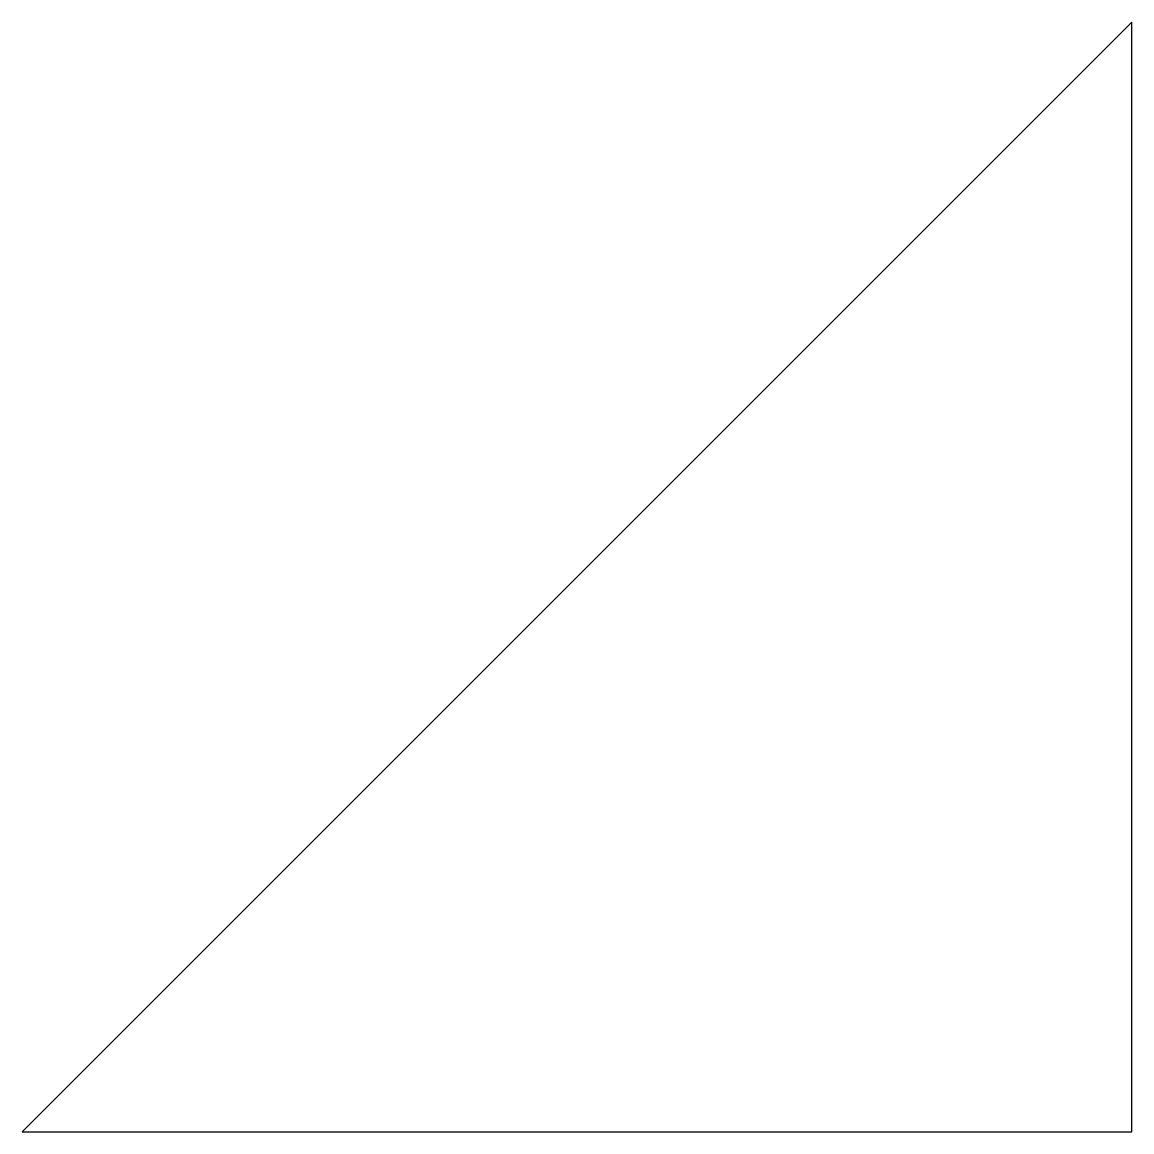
# Model space of a CAD drawing. Header units: inches. Extents: x 100 to 101, y 200 to 201.
import ezdxf

# ---------------------------------------------------------------- set-up
doc = ezdxf.new("R2010")
doc.units = ezdxf.units.IN
doc.header["$MEASUREMENT"] = 0

msp = doc.modelspace()

# ---------------------------------------------------------------- linework, layer by layer
at = {"layer": 'tri 1', "color": 254, "true_color": 0xd3d3d3}
msp.add_3dface([(100, 200), (101, 200, 1), (101, 201, 2), (100, 200)], dxfattribs=at)

doc.saveas('drawing.dxf')
